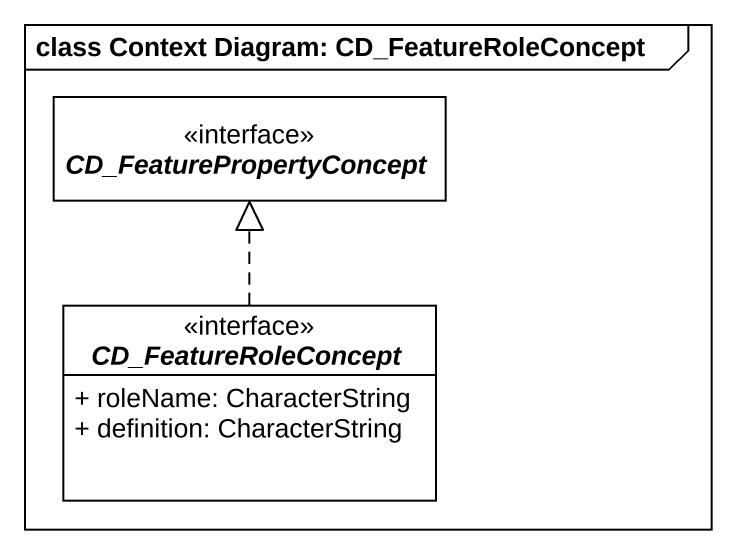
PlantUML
@startuml
mainframe class Context Diagram: CD_FeatureRoleConcept
hide circle
hide empty members
skinparam classAttributeIconSize 0
interface CD_FeaturePropertyConcept
interface CD_FeatureRoleConcept {
  + roleName: CharacterString
  + definition: CharacterString
}
CD_FeatureRoleConcept .up.|> CD_FeaturePropertyConcept
@enduml
